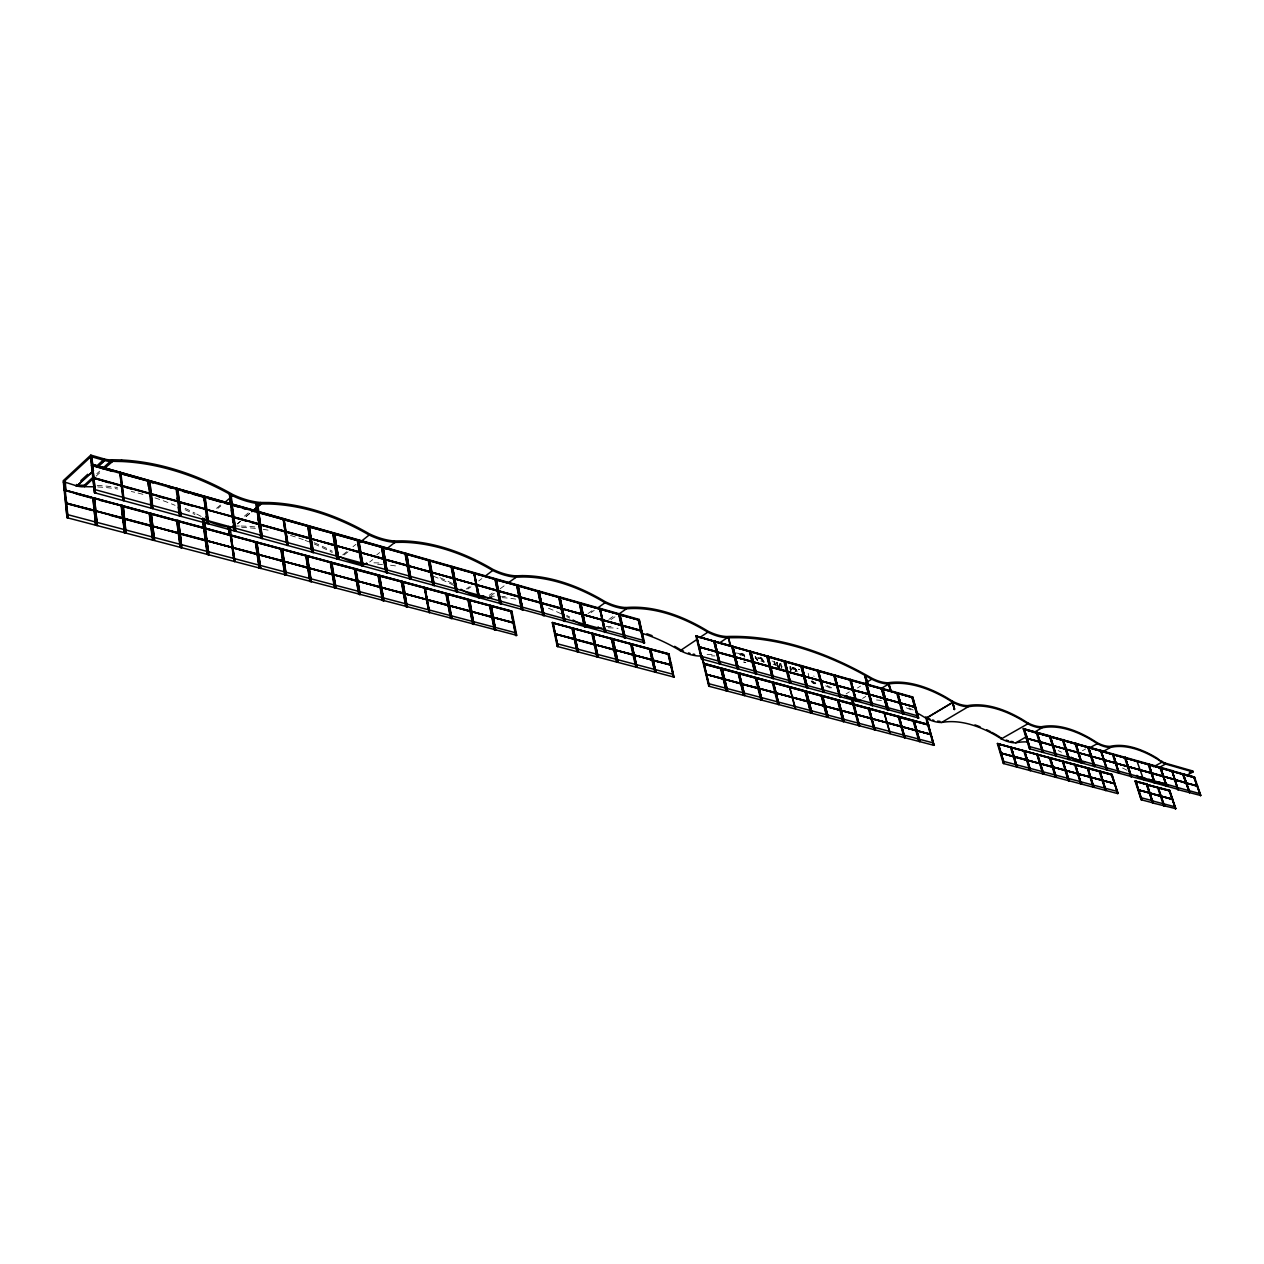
<?xml version="1.0" encoding="UTF-8"?>
<svg xmlns="http://www.w3.org/2000/svg" width="1264" height="1264" viewBox="0 0 1264 1264"><rect width="100%" height="100%" fill="white"/><g stroke="black" fill="none" stroke-linecap="round" stroke-linejoin="round"><path stroke-width="0.75" stroke-dasharray="5 3.75" d="M797.142 671.674L796.494 669.462M779.177 667.329L779.762 663.426L781.247 663.584L782.1 666.902M779.161 669.098L780.046 663.252M796.115 671.168L795.135 668.956L792.607 669.004L793.018 667.487M744.148 657.201L744.259 656.127M743.99 655.558C741.541 654.626 739.551 653.978 740.688 655.416M758.811 658.37L757.894 657.438L758.242 658.781M96.838 473.731L99.603 471.188M96.017 476.196L101.736 470.935M216.555 508.333L220.963 504.557M217.898 508.381L220.821 505.869M244.426 516.154L248.834 512.426M237.205 523.896L240.097 521.463M245.88 516.581L250.209 512.915M237.569 523.833L240.508 521.337M246.385 516.376L249.324 513.895M342.702 554.896L347.11 551.373M353.004 546.68L355.958 544.326M344.092 554.975L348.516 551.452M376.719 554.896L379.658 552.573M369.704 562.006L372.754 559.604M758.526 658.56L761.102 658.449L763.156 661.957M466.321 589.024L469.434 586.701M467.854 589.071L470.966 586.749M478.724 580.934L481.837 578.612M489.184 595.328L492.296 593.037M490.953 595.581L494.335 593.227M500.102 588.819L506.2 584.316M587.997 613.577L592.626 610.307M591.11 612.566L594.206 610.386M608.853 619.407L613.482 616.168M610.875 619.613L615.568 616.39M739.14 653.678L739.487 654.689M759.143 658.102L761.228 659.002L762.871 662.146M777.676 667.471L776.681 662.304L778.735 667.455M776.396 662.478L777.471 662.526M774.674 664.753L774.105 662.478L774.674 664.753L771.735 663.916M780.473 664.69L782.132 669.873M808.217 673.349L809.15 678.326M811.156 680.98C811.441 682.876 816.386 685.499 815.612 682.291M846.169 693.841L849.345 691.866M857.434 688.011L860.61 686.036M862.617 698.392L865.793 696.432M1082.442 750.721L1085.681 748.92M740.246 654.041L741.273 653.583M741.32 654.894L743.706 655.747M792.955 668.846L794.866 669.13L795.925 671.058M740.593 653.883L743.153 653.915A3.081 1.706 56.8 0 1 744.385 654.957L745.349 657.248M814.885 682.655L811.962 681.154M792.354 667.724L795.356 668.245M795.909 671.326L794.945 671.326M489.326 596.403L494.429 596.181M815.817 683.587L813.242 682.955L811.441 680.806M234.361 526.077L241.108 526.029M745.839 662.541L743.453 662.036M741.447 653.741L742.869 654.088A3.081 1.706 56.8 0 1 744.101 655.147L745.065 657.438M734.305 652.745L739.424 653.488M793.176 667.676L795.072 668.419A3.018 1.627 57.4 0 1 796.209 669.636L796.873 671.5M745.207 662.494L744.18 662.146M772.02 660.977L774.706 661.736L775.559 665.054M759.711 657.264L761.56 658.37M813.716 682.37L812.246 680.964M760.644 657.312L761.844 658.181M755.319 656.458L757.815 659.95M755.035 656.648L757.531 660.124M755.208 657.264L756.378 658.607M755.335 657.801L756.093 658.797M762.397 658.781L764.056 662.194M762.113 658.971L763.772 662.383M756.709 659.239L757.262 660.74M780.962 663.774L781.816 667.092M777.186 662.715L778.877 669.288M776.681 662.304L777.96 667.281M774.421 661.909L775.274 665.243M790.711 666.665L791.438 669.92M790.427 666.839L791.153 670.11M789.858 666.365L790.743 670.362M789.874 667.882L790.458 670.536M792.639 667.534L792.891 668.83M815.343 682.465L815.533 683.777M876.505 699.972A180.499 95.179 61 0 1 881.735 700.556M906.383 707.793A180.499 95.179 61 0 1 913.43 711.079M711.49 655.858A491.222 286.027 64.8 0 1 714.871 655.937M825.645 685.831A491.222 286.027 64.8 0 1 830.859 688.438M608.189 627.813A202.524 121.834 58.5 0 1 618.064 628.35M606.056 626.533A203.883 122.655 58.5 0 1 614.288 626.786M707.082 654.61A492.612 286.849 64.8 0 1 714.397 654.705M760.881 661.056A492.612 286.849 64.8 0 1 764.357 661.894M773.078 664.248A492.612 286.849 64.8 0 1 781.816 666.918M827.241 685.609A492.612 286.849 64.8 0 1 832.47 688.264M909.006 707.982A181.732 95.827 61 0 1 913.272 710.036M501.666 596.339A213.6 134.821 57 0 1 505.316 596.576M566.635 615.363A213.6 134.821 57 0 1 569.685 616.974M502.14 597.667A212.147 133.905 57 0 1 516.818 599.278M548.45 608.237A212.147 133.905 57 0 1 562.117 614.257M566.667 616.532A212.147 133.905 57 0 1 569.685 618.128M241.124 526.045A237.284 164.225 51.9 0 1 257.303 527.183M314.183 542.683A237.284 164.225 51.9 0 1 332.353 551.246M241.661 527.499A235.673 163.103 51.9 0 1 257.73 528.621M263.149 529.332A235.673 163.103 51.9 0 1 268.584 530.232M290.483 535.446A235.673 163.103 51.9 0 1 303.281 539.681M305.098 540.36A235.673 163.103 51.9 0 1 308.748 541.766M314.199 543.994A235.673 163.103 51.9 0 1 332.242 552.494M97.233 485.423A252.437 181.795 47.9 0 1 117.441 487.525M185.16 508.397A252.437 181.795 47.9 0 1 195.098 513.231M196.726 514.069A252.437 181.795 47.9 0 1 201.592 516.644M97.755 486.94A250.73 180.547 47.9 0 1 117.821 489.026M131.314 491.506A250.73 180.547 47.9 0 1 134.695 492.265M138.076 493.071A250.73 180.547 47.9 0 1 143.132 494.382M154.951 497.89A250.73 180.547 47.9 0 1 175.096 505.347M185.05 509.724A250.73 180.547 47.9 0 1 194.925 514.527M373.954 562.828A224.565 148.599 54.9 0 1 381.997 563.112M440.014 577.711A224.565 148.599 54.9 0 1 454.977 584.805M377.667 564.265A223.033 147.588 54.9 0 1 382.471 564.487M390.544 565.229A223.033 147.588 54.9 0 1 398.697 566.43M433.441 576.242A223.033 147.588 54.9 0 1 454.945 586.006M1122.527 768.006A162.25 75.05 62.2 0 1 1127.156 770.345M1058.173 750.547A167.859 81.007 61.9 0 1 1061.46 752.238M813.732 675.987A2.986 1.596 57.7 0 1 814.111 676.414M798.579 669.225L799.385 669.557L798.579 669.225"/><path stroke-width="1.5" d="M121.565 459.97L112.054 459.764A24.079 15.8 43.5 0 1 104.359 458.99L90.818 455.103L63.2 480.747L67.039 517.703L516.723 635.318L511.857 611.144L64.132 489.847L91.482 497.289M63.326 482.263L90.992 456.604L104.533 460.475A24.095 15.8 43.5 0 0 112.243 461.313L122.118 461.518A253.811 179.488 48.3 0 1 232.576 495.788A87.058 54.7 46.5 0 0 247.112 501.334L251.868 502.535A87.058 54.7 46.5 0 0 261.079 503.957L260.589 502.487A85.257 53.562 46.5 0 1 232.702 494.477A255.549 180.72 48.3 0 0 121.565 459.985M92.73 465.231L91.782 456.841L95.29 492.944L94.879 489.342M63.816 481.789L76.867 485.945A23.811 15.911 43 0 0 84.562 486.687L94.437 486.798M64.685 490.163L67.845 517.908L67.087 510.751M92.635 464.473L91.435 465.452L112.528 471.425M80.849 480.652L87.769 474.269M97.439 465.357L104.359 458.99L104.533 460.538L97.612 466.906L104.533 460.475L104.359 458.99M78.036 484.791A23.811 15.895 43 0 0 84.388 485.155L92.699 477.539M102.384 468.644L112.054 459.764L112.243 461.313M66.313 503.277L95.242 510.451M103.932 468.928L112.844 461.265L111.753 461.755M66.818 503.135L65.744 497.937M94.168 478.061L108.451 482.643M67.039 517.703L63.816 481.821M625.001 637.53L619.202 614.257L625.048 638.02L619.881 615.031L639.347 620.071L91.845 464.251L639.205 619.439L644.577 642.886L94.484 492.723L90.818 455.103M93.868 498.095L96.38 525.413L95.574 518.287M94.452 510.245L93.583 507.148M96.064 510.956L123.904 518.114M93.078 497.874L95.59 525.192L94.8 518.082M123.445 497.194L123.872 500.781L120.301 472.309L123.082 500.56L122.64 496.689M92.604 498.316L94.642 498.3L97.154 525.619L96.364 518.509M148.473 480.889L152.675 508.665L149.831 481.394L150.906 492.186M149.057 481.189L122.497 474.237M99.572 500.212L122.466 505.869M149.831 493.308L150.132 494.256M152.549 505.442L151.364 493.734L178.761 501.366M124.63 522.585L124.709 518.619M121.692 505.663L124.346 532.744L123.935 529.221M152.407 508.017L148.299 480.968M125.768 529.964L123.224 506.074L125.879 533.155L125.468 529.632M178.05 501.46L177.055 498.095M179.551 501.871L206.364 509.076M152.265 526.266L179.535 533.013M152.786 526.14L179.093 533.724M175.917 489.373L177.924 489.358L180.894 516.391L180.436 512.868M154.524 540.123L151.238 513.69L154.524 540.123L152.517 540.155L149.263 513.705M204.705 496.942L208.307 523.328M204.657 505.837L205.669 509.155M206.601 509.708L233.429 516.628M179.788 533.629L178.714 521.163L181.621 547.802L180.31 533.503M229.511 494.003L230.396 504.099L229.511 494.003L230.949 494.414L232.323 504.083L230.49 504.81M225.229 502.092L232.576 495.788M204.831 527.578L208.449 554.296M204.436 528.7L205.542 527.767L204.278 518.461M231.944 505.221L235.657 531.386L235.167 527.925M205.163 528.905L208.686 554.896L204.057 520.736M232.702 516.423L228.579 516.123M259.957 524.023L234.188 517.118M206.775 540.85L258.314 554.106M207.312 540.723L257.872 554.801M228.721 526.409L229.353 534.798L228.231 526.819L230.127 526.804L234.519 561.69L230.775 535.178M256.181 503.167L256.876 511.604L256.181 503.167L257.603 503.578L258.788 511.588L256.987 512.315M228.231 526.819L230.127 526.804M257.603 503.578L258.061 510.403M260.321 504.383L261.348 503.973M251.647 511.699L260.811 503.973L269.58 504.004A238.438 161.903 52.1 0 1 369.151 535.02A81.907 49.991 49.4 0 0 382.328 540.091L386.61 541.166A81.907 49.991 49.4 0 0 394.889 542.382L394.4 540.976A80.201 48.948 49.4 0 1 369.214 533.756A240.081 163.024 52.1 0 0 269.027 502.535L260.589 502.487L260.811 503.973M252.263 511.414L261.348 503.909M236.163 530.975L234.219 530.991L233.477 525.792M257.587 511.794L261.537 538.48L257.477 511.888M209.176 554.485L207.233 554.517L203.725 528.51M230.159 535.699L231.249 534.767M259.657 521.242L258.899 512.299L262.248 538.669L261.743 535.241M310.818 538.227L260.716 524.513M255.407 542.556L259.167 568.152L256.481 541.64L260.558 568.516L256.797 542.935M282.962 519.662L284.052 518.746L288.113 545.211L283.357 518.54L286.928 545.432L288.113 545.211M234.298 561.09L230.554 534.577L235.009 561.279M258.535 554.691L283.831 560.932M259.057 554.58L283.373 561.611M308.953 526.472L258.409 512.71M309.143 527.072L313.203 552.621L309.143 527.072L333.965 533.566M282.235 549.84L286.106 575.231L282.536 551.799M260.352 567.947L256.007 542.035M311.007 538.827L335.876 545.211M311.544 538.701L335.418 545.89M284.021 561.516L308.858 567.631M284.558 561.406L308.416 568.31M306.425 555.749L311.181 581.819L307.215 556.634M307.026 556.049L311.007 581.25M336.05 545.795L360.461 552.068M336.587 545.685L360.019 552.747M309.032 568.215L333.412 574.219M309.569 568.105L332.969 574.883M357.886 540.218L362.973 566.256L358.707 541.103M331.547 562.717L122.75 506.516M338.088 556.46L334.628 533.756L338.799 559.099L336.951 559.13L332.795 533.771M311.671 581.424L309.838 581.472L305.872 556.271M338.136 558.909L333.838 532.855L338.799 559.099M360.303 542.066L369.151 535.02M360.667 552.668L384.635 558.814M361.22 552.558L384.193 559.494M333.585 574.772L357.538 580.666M334.123 574.662L357.096 581.329M355.611 569.274L331.721 563.286L335.782 588.281L330.947 562.417L335.624 587.713M355.769 569.827L359.94 594.617L355.769 569.827L402.521 582.025M362.815 565.672L357.838 540.328M394.115 542.588L395.126 542.335L394.147 542.793M386.057 549.334L394.889 542.382M408.319 565.435L384.777 559.383L383.276 547.533L387.147 572.876L385.33 559.273M357.68 581.219L381.207 587.002M358.218 581.124L380.764 587.665M383.577 600.321L379.184 575.025M406.265 554.043L334.138 534.151M379.453 576.258L383.719 600.858L379.137 575.009M408.462 565.988L431.577 571.913M408.999 565.877L431.119 572.576M381.412 587.57L404.512 593.243M381.949 587.476L404.069 593.89M428.859 560.331L434.216 585.753L429.665 561.2M410.721 578.801L406.155 553.363L410.863 579.37L406.897 554.217L496.136 579.497M431.751 572.481L454.471 578.312M432.304 572.387L454.013 578.959M404.654 593.796L449.178 605.203M405.191 593.685L448.736 605.835M424.214 588.424L425.194 587.555L429.254 612.819L424.704 587.918M452.465 567.647L457.078 592.026L452.212 566.414L456.968 591.473M434.089 585.216L428.859 560.442M406.866 606.451L402.41 581.345L407.008 606.989L403.137 582.198L511.999 611.792L64.448 490.385M454.582 578.849L498.332 590.541M455.135 578.754L497.89 591.173M446.492 593.843L451.722 618.728L447.219 594.68M474.111 573.145L479.435 597.635L474 572.592L478.329 597.84L479.435 597.635M429.128 612.297L424.578 587.381L429.744 612.455M484.949 576.305L492.707 570.491A77.531 45.741 51.8 0 0 504.715 575.167L508.586 576.147A77.531 45.741 51.8 0 0 516.075 577.19L515.57 575.831A75.919 44.793 51.8 0 1 492.723 569.274A227.078 147.335 54.9 0 0 401.936 540.881L394.4 540.976L394.652 542.398L402.473 542.288A225.529 146.324 54.9 0 1 492.707 570.491M449.289 605.74L471.219 611.112M449.826 605.63L470.777 611.729M206.237 528.51L468.991 599.468L473.795 624.527L469.702 600.289L473.542 621.683M451.611 618.207L446.508 593.985M515.349 577.569L516.265 577.127L507.733 583.194M471.33 611.634L492.881 616.911M471.867 611.539L492.439 617.527M517.75 585.627L496.231 580.034L501.002 604.05L495.504 579.212L500.907 603.528M473.7 624.005L468.502 599.831M492.976 617.417L514.164 622.615M493.513 617.322L513.737 623.215M470.303 600.321L511.857 611.144M539.064 592.168L543.978 615.821L538.859 590.983L543.915 615.299M522.601 609.469L517.608 584.963L522.68 609.991L518.335 585.785L580.381 603.37M495.393 629.709L490.606 605.361L495.488 630.215L491.317 606.167L495.219 627.402M559.92 598.062L564.913 621.556L559.715 596.908L564.85 621.051M562.211 608.869L582.704 614.083M562.764 608.774L582.262 614.699M552.242 622.615L669.051 653.915L673.902 677.077L557.234 646.441L552.242 622.615L669.051 653.915M552.874 622.899L669.193 654.531L552.621 623.073M552.937 623.405L557.787 646.583L552.731 622.267M555.165 634.054L575.325 638.984M582.751 614.588L622.22 625.111M555.702 633.975L574.899 639.584M583.304 614.494L621.777 625.712M597.303 608.205L605.029 602.738A73.739 41.917 53.8 0 0 615.995 607.083L619.534 607.952A73.739 41.917 53.8 0 0 626.312 608.837L625.822 607.542A72.222 41.048 53.8 0 1 604.998 601.569A215.875 133.526 57 0 0 522.332 575.626M599.91 608.79L605.661 632.221L599.863 608.284L604.619 632.427L605.661 632.221M573.129 628.887L578.043 651.908L572.94 627.766L577.996 651.418M557.234 646.441L558.277 646.236M585.422 626.691L580.239 602.723L585.485 627.181L580.919 603.513L585.169 624.4M618.602 614.225L626.375 608.837A204.578 120.538 58.5 0 1 707.808 632.174A70.405 38.489 55.3 0 0 727.274 637.751L738.95 637.688A496.278 283.073 64.5 0 1 859.646 672.448L871.749 679.147A65.301 33.196 57.4 0 0 888.497 683.95L893.316 683.413A182.111 93.947 60.9 0 1 947.226 698.913L952.914 702.405L926.228 718.315L920.524 714.887A180.499 95.179 61 0 0 917.696 713.307M619.834 614.541L580.429 603.876M592.99 634.275L597.967 657.138L592.8 633.169L597.919 656.648M622.504 625.427L641.749 630.562M595.265 644.782L614.794 649.554M595.818 644.703L614.351 650.138M639.205 619.439L644.071 643.234M598.457 656.79L596.892 656.853L591.915 633.991M614.825 650.028L634.022 654.705M615.363 649.933L633.596 655.273M631.716 644.814L636.803 667.329L631.542 643.708L636.772 666.871M618.033 661.941L612.993 639.252L618.033 661.941L616.5 662.004L611.46 639.3M634.054 655.163L652.951 659.761M634.607 655.084L652.524 660.345M649.965 649.19L655.763 672.306L650.612 649.949M637.293 666.997L635.776 667.06L630.689 644.529M695.911 635.982L912.719 696.985L918.707 718.015L701.425 658.939L695.911 635.982L912.877 697.554L834.698 675.845L840.37 696.985L834.935 675.687M696.543 636.266L714.808 641.448M696.559 636.74L701.931 659.065L696.401 635.65M641.891 633.264A202.524 121.834 58.5 0 1 680.206 650.676L696.448 639.789M699.687 637.609L707.808 632.174M655.732 671.848L650.091 649.333M699.024 647.01L717.288 651.639M699.577 646.931L716.862 652.208M714.808 641.907L720.211 664.09L714.808 641.907L767.833 656.458M719.184 643.139L727.274 637.751M727.985 637.625C732.235 646.346 730.26 650.107 728.475 637.309M701.425 658.939L702.421 658.749M703.827 663.805L702.057 656.079M703.953 663.963L899.273 717.083M703.969 664.422L709.246 686.336L701.883 655.732M732.757 646.994L738.223 669.004L732.614 645.92L738.223 668.561M706.386 674.502L724.161 678.815M706.924 674.423L723.735 679.368M735.269 657.122L752.965 661.593M735.822 657.043L752.538 662.162M696.796 636.582L708.756 686.21L709.72 686.02M724.161 679.242L741.652 683.492M724.699 679.179L741.241 684.045M753.502 661.973L769.966 667.013M739.187 673.981L744.543 695.611L739.045 672.954L744.559 695.168M787.535 671.247L770.361 666.902L768.307 656.601L773.363 678.642L770.914 666.823M727.511 690.697L722.186 668.925L727.511 690.697L726.073 690.76L720.764 668.972M756.425 673.538L750.911 651.671L756.425 673.538L754.971 673.601L749.473 651.718M756.425 678.673L761.829 700.145L756.251 677.63L761.844 699.719M784.944 661.767L790.521 683.334L784.802 660.724L790.537 682.892M759.143 688.39L775.891 692.656M759.443 688.485L775.464 693.193M773.363 683.271L778.798 704.601L773.236 682.26L778.829 704.174M801.85 666.555L807.459 687.979L801.676 665.496L807.506 687.537M762.303 699.829L760.849 699.893L755.461 678.405M791.011 683.018L789.589 683.081L784.012 661.499M776.412 693.02L808.17 701.947M804.425 676.398L821.079 680.601M804.978 676.335L820.652 681.154M818.329 670.22L824.065 692.53L818.424 671.231M779.288 704.301L777.881 704.364L772.446 683.018M791.722 697.538L792.591 697.128M821.015 681.027L837.416 685.167M821.568 680.964L837.005 685.704M834.256 675.719L767.817 656.917M795.103 708.456L789.479 686.668L795.546 708.567M824.555 692.214L823.196 692.277L817.555 670.994M808.565 701.836L824.792 705.754M809.102 701.773L824.381 706.276M850.798 680.411L856.518 701.409L850.403 679.858M864.75 675.782C868.795 681.122 870.185 693.541 864.75 675.782L872.413 705.754L866.077 684.187L872.46 705.344M812.009 712.896L806.495 691.85L812.009 712.896L810.651 712.959L805.152 691.914M824.76 706.165L840.75 710.02M825.297 706.102L840.339 710.542M839.928 696.859L834.572 674.834L840.007 696.891M853.737 690.144L869.348 694.078M863.786 684.077L871.749 679.147M866.662 684.898L867.625 684.203L865.224 675.482M828.22 717.162L822.69 696.243L828.22 717.162L826.877 717.225L821.347 696.306M840.718 710.431L856.486 714.239M841.239 710.368L856.076 714.76M869.3 694.489L884.99 698.439M869.853 694.426L884.579 698.96M882.146 687.853L889.066 683.903L891.009 690.823L888.639 683.777M889.066 683.903L888.165 684.077L890.583 690.713M844.194 721.365L838.617 700.588L844.194 721.365L842.867 721.428L837.526 700.493M856.96 714.571L871.56 718.9M872.887 705.47L871.544 705.517L865.808 684.646M884.926 698.85L900.379 702.737M885.464 698.787L899.968 703.258M869.332 709.357L874.957 729.849L868.968 708.835M897.661 693.667L903.444 714.255L897.566 692.688L903.507 713.86M852.505 698.155L859.457 725.789L852.047 698.439M871.923 718.774L901.88 726.389M872.46 718.726L901.469 726.895M888.513 709.752L882.746 689.022L888.513 709.752L887.217 709.815L881.45 689.085M900.316 703.132L915.563 706.971M900.869 703.084L915.152 707.477M912.719 696.985L918.217 718.3M903.934 713.97L902.622 714.034L896.824 693.43M899.447 717.32L904.882 737.718L898.862 716.972M889.888 733.373L884.073 712.422L890.298 733.468M902.354 726.721L916.305 730.861M914.03 721.491L919.718 741.605L913.935 720.543L919.797 741.225M926.322 717.778C930.494 731.003 925.532 722.471 926.638 717.873L933.954 745.349L708.756 686.21M951.982 702.342C953.404 700.604 956.327 720.401 952.566 701.251L947.099 697.886A183.359 94.595 60.9 0 0 888.007 682.781A63.943 32.516 57.4 0 1 871.607 678.073A497.684 283.894 64.5 0 0 726.784 636.519A68.951 37.683 55.3 0 1 707.729 631.036A205.953 121.36 58.5 0 0 625.822 607.557L626.375 608.837M926.038 718.205L952.74 702.294A62.837 30.699 58.2 0 0 968.224 706.718L972.616 706.149A175.427 86.489 61.4 0 1 1022.513 720.496L1027.837 723.814L1001.357 738.855L1001.199 737.844L1001.53 738.95L996.19 735.695A173.911 87.674 61.5 0 0 941.601 722.487A62.315 31.126 58.3 0 1 934.175 721.444L931.521 720.606A62.315 31.126 58.3 0 1 926.038 718.205L925.896 717.162A61.02 30.478 58.3 0 0 927.255 717.841M917.174 730.687L930.936 734.779M953.957 709.088L954.826 708.93M941.601 722.487L968.224 706.718M920.192 741.336L918.928 741.399L913.224 721.27M934.428 745.081L933.559 745.239L927.839 725.252M1001.199 738.761L1001.989 738.697M997.375 743.58L1112.099 774.469L1117.739 793.602L1003.347 763.503L997.375 743.58L1112.099 774.469M1178.459 789.431L1029.386 748.715L1023.255 728.68L1172.123 770.55L1178.001 789.668L1172.123 770.55M997.991 743.848L1112.273 774.99L1075.316 765.115M1001.357 738.855A60.103 28.867 59 0 0 1006.46 741.115L1008.925 741.905A60.103 28.867 59 0 0 1015.782 742.821L1027.269 736.248M1033.826 732.504L1042.026 727.811L1046.039 727.211A169.265 79.853 61.8 0 1 1092.365 740.514L1097.357 743.674L1089.11 748.083M1001.104 753.075L1013.728 756.852M1011.342 747.861L1017.172 767.122L1011.074 747.403M1037.159 733.12L1043.132 752.475L1037.096 732.204L1043.242 752.112M1023.255 728.68L1050.289 735.948L1056.451 755.73L1055.63 755.888L1049.626 736.643M1040.446 741.968L1052.817 745.807M1003.347 763.503L1004.185 763.33L998.37 743.943L1004.185 763.33M1024.598 751.464L1030.444 770.613L1024.346 751.006M1029.386 748.715L1030.223 748.541L1024.251 729.059L1030.223 748.541M1050.337 736.849L1056.341 756.093L1050.1 736.375M1027.806 760.233L1052.643 767.248M1043.606 752.206L1042.421 752.27L1036.433 732.915M1050.226 758.432L1056.088 777.36L1050.179 757.563L1056.198 777.012M1076.059 743.927L1081.842 763.077L1075.601 743.611M1053.449 767.09L1065.394 770.661M1062.961 761.892L1069.297 780.457L1068.491 780.615L1062.913 761.023L1068.838 780.694M1088.494 747.64L1094.987 766.284L1094.182 766.458L1088.446 746.771L1094.64 766.189M1043.637 773.71L1042.832 773.868L1036.812 754.308L1037.618 754.134L1043.637 773.71L1037.27 754.039M1069.47 759.301L1068.649 759.459L1062.487 739.803L1063.293 739.63L1069.47 759.301L1062.945 739.535M1051.68 736.738L1100.486 750.563L1106.916 769.997L1100.944 750.31L1107.153 769.618L1106.348 769.776M1066.184 770.503L1077.955 774.026M1075.427 765.336L1081.32 784.043L1075.301 764.878M1056.546 777.107L1055.408 777.17L1049.531 758.242M1103.662 751.211L1110.55 747.403L1114.248 746.755A163.562 73.928 62 0 1 1157.35 759.143L1162.058 762.16A14.741 6.446 60.3 0 0 1165.519 764.056L1193.042 771.972L1192.71 770.977L1165.076 763.061L1165.424 764.104L1158.646 767.769M1077.623 773.931L1090.658 776.918M1103.156 759.854L1116.128 762.95M1078.65 773.9L1090.279 777.376M1087.83 768.702L1093.723 787.298L1087.783 767.848L1093.85 786.966M1104.183 759.806L1115.733 763.409M1113.205 754.703L1119.256 773.378L1112.999 754.26M1100.059 772.035L1105.968 790.506L1099.854 771.609M1115.986 763.298L1128.294 766.347M1125.371 758.147L1131.422 776.712L1125.181 757.705M1091.053 777.218L1102.524 780.646M1116.523 763.251L1127.899 766.806M1080.973 783.949L1075.38 764.483L1081.083 783.917M1136.889 760.944L1143.572 779.667M1103.298 780.488L1114.611 783.885M1128.689 766.648L1151.457 773.363M1148.913 764.815L1154.98 783.159L1148.723 764.388M1136.241 775.748L1136.541 775.97A14.631 6.541 60.4 0 0 1140.017 777.834L1167.825 785.434L1167.494 784.438M1153.542 766.758L1162.058 762.16L1157.176 758.226A164.683 74.434 62 0 0 1110.076 746.345A57.322 25.865 59.5 0 1 1097.01 742.6L1092.207 739.566A170.419 80.39 61.8 0 0 1041.536 726.721A59.345 27.855 58.9 0 1 1027.49 722.692L1022.371 719.5A176.628 87.074 61.4 0 0 967.718 705.596A61.541 30.052 58.2 0 1 952.566 701.251L952.74 702.294M1165.076 763.061L1165.519 764.056M1135.04 781.073L1147.112 783.996L1152.847 803.019L1146.669 784.249L1135.04 781.073L1141.139 799.749L1152.768 802.798M1135.641 781.342L1157.982 787.804M1160.605 768.117L1166.688 786.366L1160.431 767.69M1152.231 773.205L1163.07 776.428M1118.182 793.365L1111.498 775.132M1146.432 784.391L1169.674 790.3L1175.789 808.66L1152.531 802.94L1146.511 784.66M1171.886 770.708L1177.685 789.589L1200.8 795.514L1194.543 777.076L1171.886 770.708L1178.143 789.352M1138.769 789.984L1160.794 796.273M1163.923 776.475L1185.806 782.969M1183.309 774.721L1189.835 792.512L1183.294 773.931M1158.361 788.041L1164.46 805.721M1150.145 793.239L1160.873 796.462M1175.236 779.841L1185.885 783.174M1189.345 772.778L1192.71 770.977M1141.139 799.749L1135.957 781.421L1141.898 799.591M1186.327 775.559L1193.042 771.972M1169.674 790.3L1175.346 808.897M1182.835 774.121L1194.543 777.076M1161.616 796.273L1172.202 799.448M1175.789 808.66L1169.089 790.948M94.484 492.723L90.502 457.062L91.782 456.841M487.904 597.825L491.696 597.667M522.332 575.61L515.57 575.831L515.854 577.19L522.869 576.969A214.406 132.609 57 0 1 605.029 602.738M367.239 564.392L366.402 563.001L366.892 564.408A81.038 50.449 49.2 0 1 341.154 557.329L340.174 556.792M701.947 656.016L699.735 656.048A69.757 38.963 55.3 0 1 680.206 650.676M233.556 527.546L232.671 526.077L233.145 527.546A86.094 55.142 46.1 0 1 204.673 519.725L204.12 519.425M1017.631 766.869L1016.446 766.932L1010.615 747.672M1069.297 780.457L1068.159 780.52L1062.503 761.576L1050.1 758.21M1081.779 783.791L1080.736 783.822L1074.842 765.115M1094.182 787.045L1093.06 787.124L1087.388 768.401M1106.427 790.269L1105.321 790.332L1099.411 771.862M67.529 517.26L68.335 517.482M96.08 524.765L97.644 525.176M124.82 532.318L126.368 532.729M182.111 547.375L180.152 547.407L176.755 521.179M259.657 567.757L261.048 568.121M286.596 574.836L284.748 574.867L280.877 549.477M336.271 587.886L334.47 587.934L330.41 562.938M360.43 594.238L358.644 594.285L354.489 569.479M384.209 600.495L382.376 600.511L378.126 575.894M407.498 606.609L405.744 606.657L401.399 582.23M452.212 618.365L450.521 618.412L446.018 594.349M474.284 624.163L472.625 624.211L468.043 600.337M495.978 629.867L494.335 629.914L489.674 606.214M516.723 635.318L515.665 635.523L510.94 611.981M578.533 651.56L576.953 651.608L572.039 628.587M656.237 671.99L654.736 672.037L649.601 649.664M674.391 676.746L673.396 676.935L668.214 654.72M745.017 695.295L743.595 695.358L738.239 673.728M859.931 725.489L858.604 725.552L851.13 697.981M875.431 729.565L874.119 729.628L868.494 709.12M905.356 737.433L904.076 737.497L898.404 717.241M1153.289 802.782L1146.875 784.138M1164.76 805.753L1163.717 805.879L1157.761 787.914M1002.937 761.212L1016.019 764.657M1016.382 764.752L1029.307 768.164M1029.654 768.259L1054.982 774.927M1055.329 775.022L1067.732 778.292M1068.064 778.387L1080.309 781.61M66.976 514.464L95.495 521.985L92.841 498.095M96.285 522.19L124.235 529.553L121.455 505.884M125.01 529.758L152.407 536.995L149.5 513.5M153.149 537.184L180.009 544.263L176.992 520.973M180.752 544.468L207.091 551.404L203.962 528.305M207.817 551.594L258.994 565.103L255.66 542.351M259.689 565.277L284.558 571.834L281.129 549.271M285.237 572.023L309.633 578.454L306.109 556.065M310.312 578.628L334.265 584.948L330.647 562.733M334.913 585.121L358.423 591.315L354.726 569.29M359.071 591.489L382.155 597.572L378.378 575.705M382.85 597.761L405.507 603.734L401.652 582.04M406.139 603.908L450.268 615.536L446.255 594.159M450.869 615.694L472.357 621.367L468.28 600.147M472.941 621.525L494.05 627.086L489.911 606.025M494.635 627.244L515.38 632.711L511.177 611.808M556.934 643.676L576.653 648.874L572.292 628.413M577.206 649.017L596.576 654.136M597.114 654.278L616.184 659.302L611.713 639.142M616.706 659.445L635.444 664.374M635.966 664.516L654.404 669.383L649.838 649.506M654.926 669.509L673.064 674.297L668.451 654.562M708.409 683.603L725.726 688.169L721.001 668.814M726.2 688.295L743.248 692.783L738.476 673.57M743.722 692.909L760.486 697.333M761.007 697.475L777.518 701.836M777.976 701.947L810.271 710.463L805.389 691.756M810.714 710.589L826.498 714.745L821.584 696.164M826.925 714.855L842.472 718.963M842.898 719.074L858.224 723.119M858.635 723.229L873.74 727.211M874.151 727.306L903.681 735.095M904.076 735.206L918.517 739.013M918.928 739.124L933.164 742.884M1080.546 781.737L1092.633 784.928M1092.965 785.007L1104.878 788.151M1105.21 788.246L1116.981 791.343M1140.697 797.6L1152.025 800.586M1163.559 803.793L1174.604 806.701M1152.089 800.807L1163.275 803.762M151.996 525.634L124.425 518.54L152.028 525.935M206.553 540.249L180.025 533.424L206.585 540.534M595.218 644.308L575.626 639.3L595.281 644.561M671.579 664.753L653.046 660.472L671.152 665.322M758.874 688.106L741.699 684.172L758.463 688.643M808.597 701.409L775.875 693.083L807.98 701.678M871.97 718.379L856.439 714.634L871.386 718.647M916.716 730.371L901.817 726.784L916.147 730.624M931.331 734.273L916.653 730.75L930.778 734.526M1014.123 756.362L1000.582 753.123L1013.602 756.615M1014.486 756.472L1027.379 759.917M1053.038 766.79L1027.284 760.28L1052.533 767.043M1065.773 770.203L1052.928 767.137L1065.268 770.44M1078.35 773.568L1065.663 770.55L1077.844 773.805M1102.903 780.204L1090.548 777.265L1102.413 780.441M1114.99 783.443L1102.777 780.536L1114.5 783.68M1150.003 792.812L1138.248 790.032L1149.545 793.049M66.55 503.056L95.274 510.751M95.78 510.877L123.935 518.414M152.502 526.061L179.583 533.313M207.027 540.644L258.362 554.39M258.772 554.501L283.863 561.216M284.258 561.327L308.906 567.915M309.285 568.01L333.459 574.488M333.838 574.583L357.586 580.95M357.933 581.029L381.254 587.286M381.649 587.381L404.559 593.527M404.907 593.606L449.226 605.472M449.542 605.551L471.267 611.381M471.567 611.444L492.928 617.164M493.213 617.243L514.227 622.868M555.417 633.88L575.389 639.236M595.518 644.624L671.642 665.006M706.639 674.344L931.394 734.495M1000.804 752.996L1115.053 783.648M1138.469 789.905L1161.253 796.036M1172.581 799.022L1161.095 796.304L1172.123 799.259M65.791 503.135L94.247 510.751M95.037 510.956L122.924 518.43M123.698 518.635L151.032 525.95M151.791 526.14L178.603 533.313M179.33 533.519L205.621 540.55M206.348 540.739L257.429 554.406M258.125 554.596L282.946 561.232M283.626 561.421L307.989 567.931M308.653 568.121L332.558 574.504M333.222 574.693L356.685 580.966M357.333 581.14L380.369 587.302M381.064 587.491L403.69 593.543M404.322 593.717L448.388 605.503M448.989 605.661L470.445 611.397M471.03 611.555L492.107 617.195M492.691 617.353L513.405 622.899M554.912 633.991L574.599 639.268M575.152 639.41L594.507 644.593M595.044 644.735L614.083 649.822M614.604 649.965L633.327 654.973M633.849 655.115L652.271 660.045M652.777 660.171L670.9 665.022M706.213 674.455L723.498 679.084M723.988 679.21L741.004 683.761M741.478 683.887L758.242 688.374M758.748 688.501L775.243 692.925M808.423 701.789L824.191 706.023M824.618 706.134L840.149 710.289M840.576 710.4L855.886 714.492M871.797 718.758L901.311 726.642M1013.949 756.709L1026.874 760.17M1078.097 773.931L1090.168 777.17M1149.861 793.16L1172.644 799.211M68.193 504.067L92.161 510.482M110.031 515.254L123.445 518.84M124.22 519.046L151.554 526.361M179.82 533.929L206.095 540.945M575.436 639.726L594.791 644.893M1014.091 756.946L1027 760.391M93.299 497.795L205.068 528.178M703.716 664.121L928.708 725.078L899.21 717.462M997.77 743.975L1010.852 747.53M1011.216 747.64L1024.109 751.148M1024.472 751.243L1049.768 758.116M1062.85 761.671L1075.079 765.004M1135.42 781.468L1169.832 790.806L1146.906 784.976M76.045 493.813L90.755 497.826M1158.282 787.835L1169.311 790.837M94.389 489.452L151.016 505.015L148.046 481.189L91.687 465.231M151.775 505.237L179.251 512.789L176.17 489.152L148.82 481.41M179.994 512.994L206.917 520.389L203.725 496.957L176.913 489.358M207.659 520.594L234.045 527.862L230.743 504.605L204.452 497.163M234.772 528.052L260.653 535.178L257.24 512.11L232.181 505.015L235.499 528.257M261.364 535.367L311.623 549.192L308.021 526.488L257.935 512.299M312.319 549.382L336.745 556.097L333.048 533.566L308.7 526.677M337.409 556.286L361.378 562.875L357.601 540.518L333.712 533.756M362.089 563.065L385.615 569.527L381.728 547.359L358.297 540.723M386.263 569.716L409.346 576.052L405.396 554.059L382.376 547.549M409.978 576.242L432.651 582.467L428.607 560.631L406.028 554.232M433.331 582.657L455.593 588.771L451.485 567.109L429.302 560.821M456.209 588.945L499.533 600.858L495.298 579.512L452.101 567.283M500.133 601.032L521.226 606.831L516.929 585.643L495.883 579.686M521.811 606.989L542.54 612.692L538.164 591.663L517.497 585.801M543.109 612.85L563.475 618.444L559.051 597.572L538.733 591.821M564.044 618.602L584.063 624.1L579.576 603.386L559.604 597.73M584.616 624.258L623.642 634.986L619.06 614.557L580.129 603.544M624.179 635.128L643.218 640.374L638.573 620.087L619.597 614.715M701.078 656.285L718.884 661.183L714.065 641.464L696.306 636.44M719.374 661.309L736.88 666.128L732.03 646.552L714.555 641.606M737.37 666.254L754.608 670.994L749.726 651.56L732.52 646.694M755.082 671.137L772.051 675.798L767.122 656.49L750.2 651.703M772.525 675.924L789.21 680.522M789.684 680.648L806.116 685.167L801.123 666.112L784.723 661.467M806.622 685.309L822.817 689.749M823.243 689.875L839.17 694.252L834.129 675.466L818.219 670.963M839.549 694.363L855.238 698.676M855.681 698.802L871.149 703.053M871.575 703.163L886.807 707.35L881.687 688.927L866.488 684.63M887.217 707.461L902.212 711.585M902.622 711.711L917.411 715.772L912.245 697.586L897.487 693.399M1028.959 746.408L1041.994 749.979M1042.342 750.089L1055.187 753.613M1055.551 753.707L1080.72 760.628M1081.068 760.723L1093.392 764.12M1093.739 764.214L1105.905 767.564M1145.231 778.324L1139.67 776.791L1140.017 777.834M1148.944 779.351L1154.506 780.868M1158.219 781.895L1165.645 783.933M1106.142 767.69L1118.15 770.993M1118.482 771.072L1130.332 774.342M1130.664 774.421L1153.89 780.82M1154.206 780.899L1165.613 784.043M1165.914 784.122L1177.163 787.219M1188.634 790.537L1199.599 793.555M1177.242 787.44L1188.334 790.506M94.974 492.281L95.78 492.502M153.165 508.223L151.127 508.239L150.479 502.914M181.4 515.965L179.377 515.981L178.24 507.18M209.05 523.533L207.075 523.565L206.127 516.581M262.754 538.259L260.826 538.274L260.321 534.846M313.709 552.21L311.829 552.242L307.768 526.693M363.479 565.861L361.615 565.877L357.349 540.723M387.637 572.481L385.852 572.513L381.491 547.549M411.369 578.975L409.599 579.023L405.144 554.248M434.705 585.374L432.904 585.406L428.37 560.821M457.584 591.647L455.846 591.678L451.232 567.299M501.508 603.686L499.817 603.734L495.046 579.702M523.185 609.627L521.526 609.675L516.676 585.817M544.484 615.457L542.841 615.505L537.927 591.836M565.403 621.193L563.791 621.24L558.799 597.746M585.975 626.833L584.379 626.881L579.323 603.56M625.538 637.672L623.974 637.72L618.807 614.731M644.577 642.886L643.55 643.092L638.336 620.261M720.717 663.758L719.232 663.821L713.828 641.622M738.713 668.688L737.244 668.751L731.793 646.71M773.852 678.326L772.43 678.373L766.885 656.648M807.949 687.663L806.495 687.711L800.886 666.27M840.86 696.685L839.565 696.764L833.892 675.608M856.992 701.109L855.633 701.172L849.929 680.158M918.707 718.015L917.822 718.189L911.992 697.728M1082.316 762.824L1081.162 762.887L1075.143 743.864M1094.987 766.284L1093.834 766.363L1087.814 747.451M1107.39 769.744L1100.833 750.342M1119.714 773.126L1118.593 773.189L1112.541 754.513M1131.896 776.459L1130.774 776.538L1124.723 757.958M1155.438 782.922L1154.348 782.985L1148.265 764.625M1200.8 795.514L1193.959 777.723M150.606 493.513L94.121 477.76L84.562 486.687L84.388 485.155M519.978 596.592L498.68 590.888L520.041 596.845M541.245 602.517L520.12 597.382L540.802 603.149M562.148 608.347L541.577 602.865L562.211 608.616M735.269 656.664L717.352 652.35L734.842 657.233M770.392 666.46L752.949 662.052L769.744 666.728M804.41 675.956L787.504 671.69L803.778 676.224M853.469 689.638L837.368 685.799L853.042 690.176M1040.019 741.652L1026.542 738.287L1039.608 742.142M1040.383 741.747L1053.212 745.333M1078.713 752.459L1053.102 745.697L1078.318 752.917M1091.385 755.983L1078.603 752.807L1090.99 756.457M1103.883 759.474L1091.259 756.346L1115.622 763.187M1151.836 772.92L1128.167 766.695L1151.362 773.157M1152.152 772.999L1163.544 776.191M1175.093 779.414L1163.401 776.523L1174.635 779.651M93.884 477.982L150.637 493.813M151.111 493.955L178.793 501.666M179.267 501.792L206.411 509.36M206.854 509.503L233.461 516.913M233.903 517.039L260.005 524.323M260.416 524.434L310.865 538.511M311.26 538.622L335.924 545.495M336.303 545.606L360.509 552.352M360.919 552.463L384.683 559.099M385.03 559.194L408.367 565.703M408.699 565.798L431.624 572.197M432.004 572.292L454.519 578.58M454.835 578.659L498.379 590.809M520.31 596.924L541.308 602.786M562.464 608.695L582.751 614.351M583.004 614.415L641.812 630.815M699.276 646.852L915.626 707.192M1026.479 738.271L1186.264 782.732M1197.514 785.829L1186.106 783.016L1197.134 786.271M93.109 478.061L149.626 493.813M150.384 494.034L177.797 501.682M178.556 501.887L205.416 509.376M206.158 509.582L232.497 516.929M233.224 517.134L259.041 524.323M259.752 524.528L309.933 538.511M310.612 538.717L335.007 545.511M335.671 545.7L359.608 552.368M360.303 552.558L383.782 559.115M384.43 559.288L407.482 565.719M408.114 565.893L430.755 572.213M431.435 572.402L453.65 578.596M454.282 578.77L497.542 590.825M498.142 590.999L519.204 596.877M519.788 597.035L540.486 602.802M541.055 602.96L561.406 608.632M561.959 608.79L581.961 614.367M582.499 614.525L621.493 625.396M622.03 625.538L641.038 630.847M698.834 646.963L716.625 651.924M717.115 652.05L734.605 656.932M735.095 657.075L752.317 661.862M770.203 666.855L786.887 671.516M804.283 676.366L820.462 680.869M820.873 680.98L836.8 685.42M837.179 685.53L852.852 689.907M853.311 690.033L868.747 694.331M869.19 694.457L884.405 698.692M884.8 698.818L899.794 702.989M900.205 703.1L914.978 707.224M1115.954 763.282L1127.804 766.584M1174.935 779.762L1197.577 786.034M125.815 487.477L131.251 488.994M158.016 496.452L163.34 497.937M180.926 502.835L192.112 505.948M233.698 517.545L246.243 521.037M251.615 522.538L259.499 524.734M260.21 524.939L310.375 538.906M384.825 559.668L407.877 566.082M498.474 591.347L519.536 597.208M541.371 603.307L561.706 608.964M622.315 625.854L641.306 631.163M770.424 667.139L787.109 671.8M787.567 671.927L803.983 676.493M853.5 690.302L868.937 694.6M1151.773 773.457L1163.164 776.633M767.596 656.616L784.265 661.341M801.645 666.27L817.792 670.836M834.493 675.561L850.166 680M850.609 680.127L866.045 684.503M882.082 689.038L897.061 693.288M1023.666 729.091L1036.67 732.772M1037.033 732.883L1049.863 736.517M1050.226 736.612L1075.364 743.738M1075.711 743.832L1088.035 747.324M1088.383 747.419L1100.533 750.863M1100.77 750.99L1112.778 754.387M1113.11 754.482L1124.944 757.831M1125.276 757.926L1148.502 764.499M1148.818 764.594L1160.21 767.817M1160.526 767.912L1194.701 777.581L1023.429 729.233L1182.93 774.469M149.342 481.837L153.134 482.911M168.317 487.225L172.125 488.299M183.011 491.38L188.589 492.96M192.302 494.003L203.472 497.163L203.946 500.639M208.592 498.616L221.374 502.235M225.024 503.262L228.673 504.304M233.729 505.726L239.086 507.243M242.672 508.27L246.243 509.281M251.615 510.798L255.202 511.809M1183.215 774.5L1194.18 777.613M90.502 457.062L91.292 457.284M104.533 460.538L102.969 460.033M75.303 485.518L76.867 486.008L93.473 470.729L76.867 486.008L76.693 484.46M460.949 589.277L464.741 591.394A76.741 46.215 51.7 0 0 488.125 597.809M573.034 620.024L577.206 622.378A73.028 42.391 53.7 0 0 598.536 628.24A202.524 121.834 58.5 0 1 601.759 627.987M999.903 737.07L996.064 734.716A175.111 88.275 61.5 0 0 992.05 732.472M1194.085 777.313L1200.342 795.751M1183.278 773.884L1189.55 792.481L1182.709 774.579M1183.151 774.342L1189.392 792.749M1169.532 790.711L1175.488 808.581M1166.372 786.287L1160.573 767.28L1166.83 786.034L1159.973 767.943M1158.203 787.677L1164.318 805.99M1135.483 780.836L1141.582 799.512M1111.941 774.895L1117.866 793.271M1111.656 774.721L1117.739 793.602M1097.357 743.674L1097.01 742.6L1097.199 743.58A58.539 26.418 59.5 0 0 1110.55 747.403M1088.272 747.198L1094.513 766.537M1062.834 739.898L1068.996 759.553M1063.182 761.765L1068.412 778.482M1049.815 736.217L1055.977 755.983M1049.989 757.989L1055.851 776.918M1036.907 732.646L1042.895 752.017M1027.837 723.814L1027.49 722.692L1027.664 723.703A60.593 28.44 58.9 0 0 1042.026 727.811M1037.159 754.403L1043.179 773.963M1023.729 728.412L1029.86 748.446M1030.081 770.519L1024.535 750.579L1030.539 770.266L1029.733 770.424L1023.887 751.274M997.833 743.311L1003.806 763.235M952.456 702.073L954.431 708.82M952.377 702.452L954.352 709.199M928.313 724.967L934.033 744.97M925.896 717.162L933.954 745.349M914.251 721.349L919.323 739.235M913.698 721.001L919.386 741.131M897.898 693.525L903.049 711.822M897.314 693.146L903.096 713.749M866.899 684.74L872.002 703.29M866.282 684.361L872.034 705.233M852.094 698.044L859.03 725.678L851.62 697.76M838.395 700.73L843.341 719.184M818.029 670.678L823.686 691.977M802.087 666.397L807.08 685.436M785.181 661.609L790.142 680.775M784.502 661.183L790.079 682.765M773.6 683.129L778.434 702.073M772.936 682.718L778.371 704.064M756.662 678.515L761.465 697.586M755.935 678.104L761.339 699.577M732.994 646.82L737.86 666.397M739.424 673.823L744.18 693.035M704.206 664.264L708.899 683.729M668.577 654.246L673.902 677.077M650.865 649.775L655.431 669.651M631.968 644.64L636.487 664.659M631.178 644.198L636.266 666.728M620.118 614.873L624.716 635.286M600.289 609.248L604.84 629.82M599.752 609.09L604.287 629.662M593.227 634.117L597.651 654.42M592.405 633.659L597.382 656.522M573.366 628.714L577.743 649.159M560.173 597.888L564.597 618.76M553.174 623.231L557.487 643.818M539.301 591.979L543.678 612.993M518.082 585.975L522.395 607.147M511.367 611.492L516.233 635.666M496.468 579.844L500.718 601.19M474.49 573.619L478.661 595.123M473.889 573.461L478.061 594.949M452.702 567.457L456.825 589.119M447.456 594.491L451.469 615.852M1071.114 757.057L1071.287 758.021A58.081 26.828 59.5 0 0 1076.059 760.17L1078.35 760.912A58.081 26.828 59.5 0 0 1084.717 761.718M429.918 561.011L433.947 582.83M425.067 588.408L429.002 609.943M424.467 588.234L428.401 609.769M406.66 554.422L410.61 576.416M402.9 582.372L406.771 604.066M383.024 547.723L386.91 569.89M379.69 576.068L383.482 597.935M378.71 575.404L383.071 600.7M358.96 540.913L362.752 563.254M356.021 569.637L359.719 591.663M333.285 533.376L337.456 558.72M331.958 563.096L335.576 585.295M309.38 526.867L312.998 549.571M307.452 556.429L310.976 578.817M306.362 555.876L310.328 581.077M283.91 519.662L287.434 542.54M283.215 519.457L286.723 542.351M282.488 549.65L285.917 572.197M258.646 512.505L262.075 535.557M260.463 526.646L260.969 530.09M257.745 517.434L258.251 520.831M259.041 526.251L259.547 529.695M257.05 542.73L260.384 565.466M230.727 496.784L231.565 502.566M232.671 510.372L233.161 513.816M233.935 519.267L234.425 522.727M231.612 503.878L234.946 531.196L234.14 525.587M230.016 496.562L230.838 502.361M231.96 510.293L232.544 514.369M233.082 518.098L233.714 522.538M230.98 504.383L234.709 530.564M231.217 509.977L231.707 513.405M232.497 518.872L232.987 522.332M231.107 535.683L234.346 558.593M229.653 527.214L230.317 531.986M230.411 535.494L233.635 558.419M228.942 527.025L229.621 531.796M205.195 497.368L208.402 520.8M205.4 528.7L208.544 551.799M202.84 518.066L203.615 527.799L202.366 518.477M204.199 528.099L207.723 554.106M177.671 489.579L180.752 513.2M178.335 496.784L178.793 500.275M178.461 521.368L181.495 544.658M147.809 481.41L148.457 486.687M151.001 513.911L153.908 537.39M120.933 473.51L123.761 497.526M120.143 473.289L122.987 497.321M120.112 475.28L120.586 479.309M121.265 485.107L121.818 489.816M122.956 508.254L123.983 517.008M121.976 506.295L122.371 505.126L125.104 532.95L124.662 529.142M122.181 508.096L123.761 521.526M121.218 506.09L123.098 522.174M92.477 465.452L95.195 489.674M92.43 467.475L92.841 471.045M93.631 478.203L94.073 482.121M94.405 498.522L97.059 522.395M65.396 482.232L65.728 490.29L65.128 484.586M65.238 490.606L67.766 514.669M861.527 700.525A64.733 33.654 57.4 0 1 853.453 699.355L850.593 698.455A64.733 33.654 57.4 0 1 844.7 695.895M646.868 633.754A203.883 122.655 58.5 0 1 652.129 635.681M674.613 646.331A203.883 122.655 58.5 0 1 680.158 649.554M694.742 654.389A68.303 38.157 55.3 0 1 693.193 654.12M690.018 653.377A68.303 38.157 55.3 0 1 688.406 652.903M683.476 651.071A68.303 38.157 55.3 0 1 681.802 650.344M854.527 698.565A63.39 32.959 57.4 0 1 853.153 698.218M851.762 697.807A63.39 32.959 57.4 0 1 850.34 697.333M847.48 696.195A63.39 32.959 57.4 0 1 846.027 695.548M939.989 721.349A61.02 30.478 58.3 0 1 937.604 721.128M933.859 720.354A61.02 30.478 58.3 0 1 932.563 719.959M929.941 719.026A61.02 30.478 58.3 0 1 928.598 718.458M1137.995 776.096A14.631 6.541 60.4 0 1 1136.81 775.369M1165.171 763.014A14.741 6.446 60.3 0 1 1161.711 761.118M587.918 625.317A71.511 41.522 53.7 0 1 586.148 624.811M584.379 624.226A71.511 41.522 53.7 0 1 582.593 623.563M484.017 596.15A75.145 45.251 51.7 0 1 482.169 595.865M1081.241 760.533A56.88 26.275 59.5 0 1 1080.199 760.375M1078.018 759.869A56.88 26.275 59.5 0 1 1075.775 759.158M1073.468 758.21A56.88 26.275 59.5 0 1 1072.299 757.657M974.923 724.888A175.111 88.275 61.5 0 1 980.137 726.847M986.726 729.755A175.111 88.275 61.5 0 1 990.723 731.761M1015.782 742.821A167.859 81.007 61.9 0 1 1028.406 741.968M1013.175 741.684A58.855 28.266 59 0 1 1010.931 741.383M1008.593 740.846A58.855 28.266 59 0 1 1006.191 740.072M177.071 488.41L180.136 516.186L177.071 488.41M150.4 512.757L153.276 540.344L150.4 512.757M177.876 520.247L180.894 547.596L177.876 520.247M308.843 525.777L312.524 552.431L308.843 525.777M281.935 548.56L285.427 575.057L281.935 548.56M382.502 546.664L386.5 572.687L382.502 546.664M355.5 568.579L359.292 594.459L355.5 568.579M612.329 638.478L617.022 662.131L612.329 638.478M714.65 640.832L719.722 663.948L714.65 640.832M703.811 663.363L928.55 724.525L703.811 663.363M721.57 668.198L726.547 690.887L721.57 668.198M750.295 650.928L755.445 673.728L750.295 650.928M767.69 655.858L772.889 678.499L767.69 655.858M805.911 691.155L811.093 713.086L805.911 691.155M822.09 695.548L827.304 717.336L822.09 695.548M850.704 679.4L856.076 701.283L850.672 679.4M838.048 699.893L843.293 721.539L838.048 699.893M882.177 688.327L887.628 709.926L882.177 688.327M869.237 708.377L874.546 729.739L869.237 708.377M899.115 716.514L904.471 737.607L899.115 716.514M1011.279 746.977L1016.809 767.027L1011.279 746.977M1075.775 743.185L1081.51 762.982L1075.775 743.185M1113.173 753.834L1118.924 773.284L1113.173 753.834M1100.028 771.182L1105.652 790.427L1100.028 771.182M1125.339 757.294L1131.106 776.617L1125.339 757.294M1148.881 763.962L1154.664 783.08L1148.881 763.962M598.599 628.24L598.046 626.96L598.536 628.24"/></g></svg>
